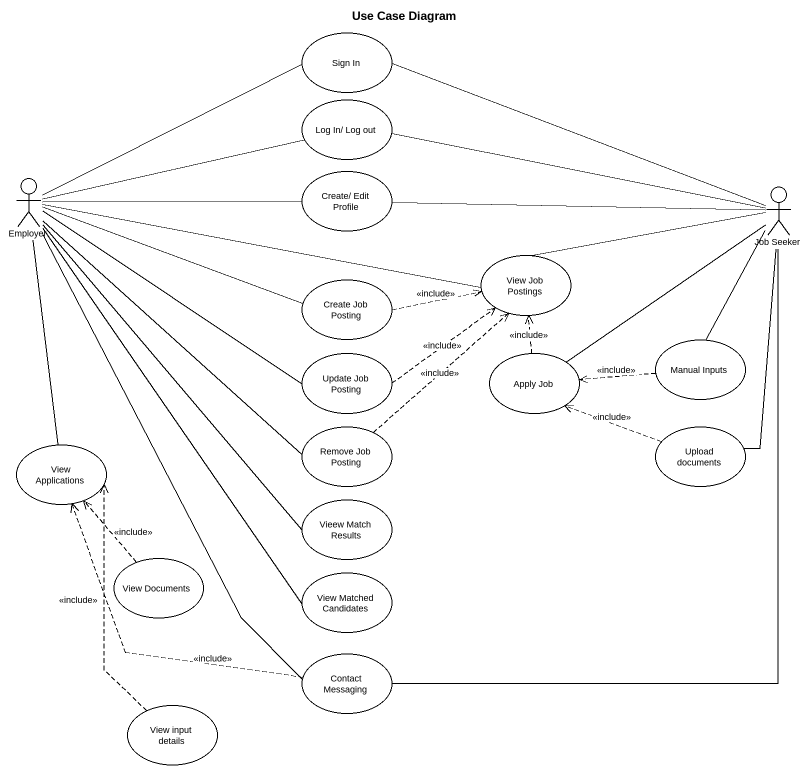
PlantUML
@startuml
title Use Case Diagram
usecase "Sign In" as Sign_In
usecase "Log In/ Log out" as Log_In_Log_out
actor Employer
usecase "Create/ Edit Profile" as Create_Edit_Profile
actor "Job Seeker" as Job_Seeker
usecase "View Job Postings" as View_Job_Postings
usecase "Create Job Posting" as Create_Job_Posting
usecase "Manual Inputs" as Manual_Inputs
usecase "Update Job Posting" as Update_Job_Posting
usecase "Apply Job" as Apply_Job
usecase "View Applications" as View_Applications
usecase "Remove Job Posting" as Remove_Job_Posting
usecase "Upload documents" as Upload_documents
usecase "Vieew Match Results" as Vieew_Match_Results
usecase "View Documents" as View_Documents
usecase "View Matched Candidates" as View_Matched_Candidates
usecase "Contact Messaging" as Contact_Messaging
usecase "View input details" as View_input_details
Sign_In -right- Job_Seeker
Log_In_Log_out -right- Job_Seeker
Employer -right- Sign_In
Employer -right- Log_In_Log_out
Employer -right- Create_Edit_Profile
Employer -right- View_Job_Postings
Employer -right- Create_Job_Posting
Employer -right- Update_Job_Posting
Employer -- View_Applications
Employer -- Remove_Job_Posting
Employer -- Vieew_Match_Results
Employer -- View_Matched_Candidates
Employer -- Contact_Messaging
Create_Edit_Profile -right- Job_Seeker
Job_Seeker -left- View_Job_Postings
Job_Seeker -- Apply_Job
Job_Seeker -- Contact_Messaging
Create_Job_Posting .right.> View_Job_Postings : <<include>>
Manual_Inputs -up- Job_Seeker
Manual_Inputs .left.> Apply_Job : <<include>>
Update_Job_Posting .right.> View_Job_Postings : <<include>>
Apply_Job .up.> View_Job_Postings : <<include>>
Remove_Job_Posting .up.> View_Job_Postings : <<include>>
Upload_documents -up- Job_Seeker
Upload_documents .left.> Apply_Job : <<include>>
View_Documents .up.> View_Applications : <<include>>
Contact_Messaging .up.> View_Applications : <<include>>
View_input_details .up.> View_Applications : <<include>>
@enduml
